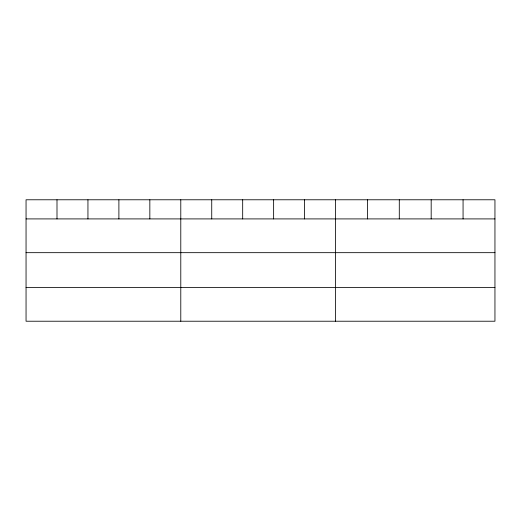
<?xml version="1.0" encoding="UTF-8"?>
<svg xmlns="http://www.w3.org/2000/svg" width="521" height="521" viewBox="0 0 521 521"><rect width="100%" height="100%" fill="white"/><g stroke="black" fill="none" stroke-linecap="round" stroke-linejoin="round"><path stroke-width="0.78" d="M494.95 252.672L494.95 199.777L26.05 199.777L26.05 321.223L494.95 321.223L494.95 252.672L26.05 252.672M26.05 218.911L494.95 218.911M26.05 287.462L494.95 287.462M463.065 199.777L463.065 218.911M431.18 199.777L431.18 218.911M399.294 199.777L399.294 218.911M367.409 199.777L367.409 218.911M335.524 199.777L335.524 321.223M304.577 199.777L304.577 218.911M273.629 199.777L273.629 218.911M242.682 199.777L242.682 218.911M211.734 199.777L211.734 218.911M180.787 199.777L180.787 321.223M149.84 199.777L149.84 218.911M118.892 199.777L118.892 218.911M87.945 199.777L87.945 218.911M56.997 199.777L56.997 218.911"/></g></svg>
